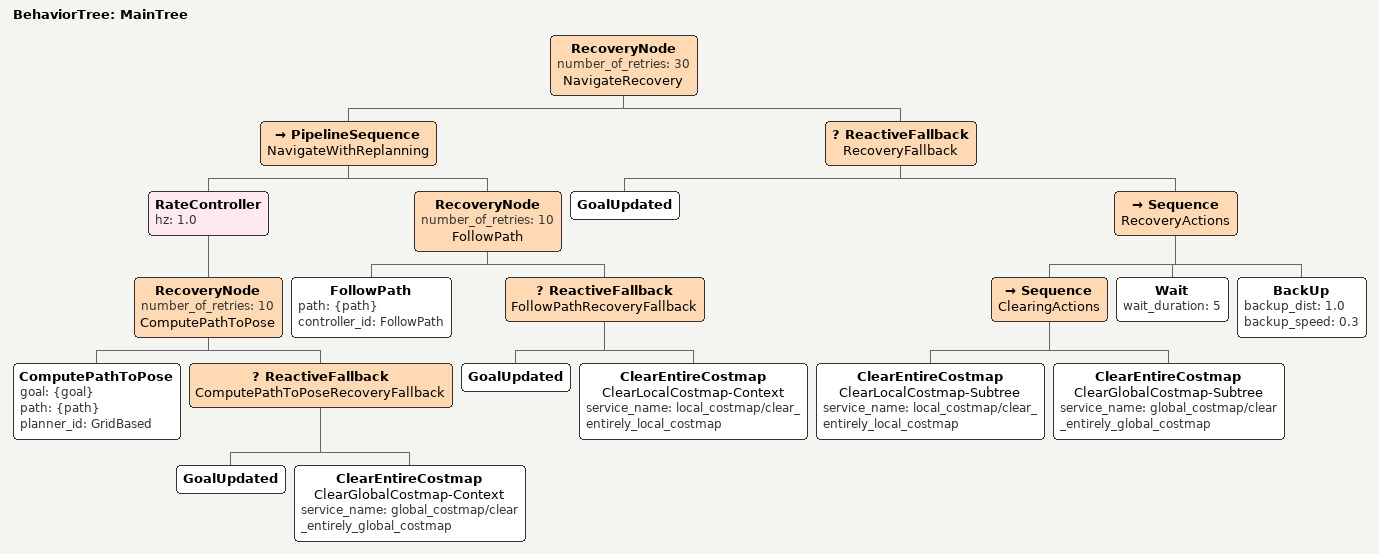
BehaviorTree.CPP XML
<root main_tree_to_execute="MainTree">
  <BehaviorTree ID="MainTree">
    <RecoveryNode number_of_retries="30" name="NavigateRecovery">
      <PipelineSequence name="NavigateWithReplanning">
        <RateController hz="1.0">
          <RecoveryNode number_of_retries="10" name="ComputePathToPose">
            <ComputePathToPose goal="{goal}" path="{path}" planner_id="GridBased"/>
            <ReactiveFallback name="ComputePathToPoseRecoveryFallback">
              <GoalUpdated/>
              <ClearEntireCostmap name="ClearGlobalCostmap-Context" service_name="global_costmap/clear_entirely_global_costmap"/>
            </ReactiveFallback>
          </RecoveryNode>
        </RateController>
        <RecoveryNode number_of_retries="10" name="FollowPath">
          <FollowPath path="{path}" controller_id="FollowPath"/>
          <ReactiveFallback name="FollowPathRecoveryFallback">
            <GoalUpdated/>
            <ClearEntireCostmap name="ClearLocalCostmap-Context" service_name="local_costmap/clear_entirely_local_costmap"/>
          </ReactiveFallback>
        </RecoveryNode>
      </PipelineSequence>
      <ReactiveFallback name="RecoveryFallback">
        <GoalUpdated/>
        <Sequence name="RecoveryActions">
          <Sequence name="ClearingActions">
            <ClearEntireCostmap name="ClearLocalCostmap-Subtree" service_name="local_costmap/clear_entirely_local_costmap"/>
            <ClearEntireCostmap name="ClearGlobalCostmap-Subtree" service_name="global_costmap/clear_entirely_global_costmap"/>
          </Sequence>
          <Wait wait_duration="5" />
          <BackUp backup_dist="1.0" backup_speed="0.3"/>
        </Sequence>
      </ReactiveFallback>
    </RecoveryNode>
  </BehaviorTree>
</root>
